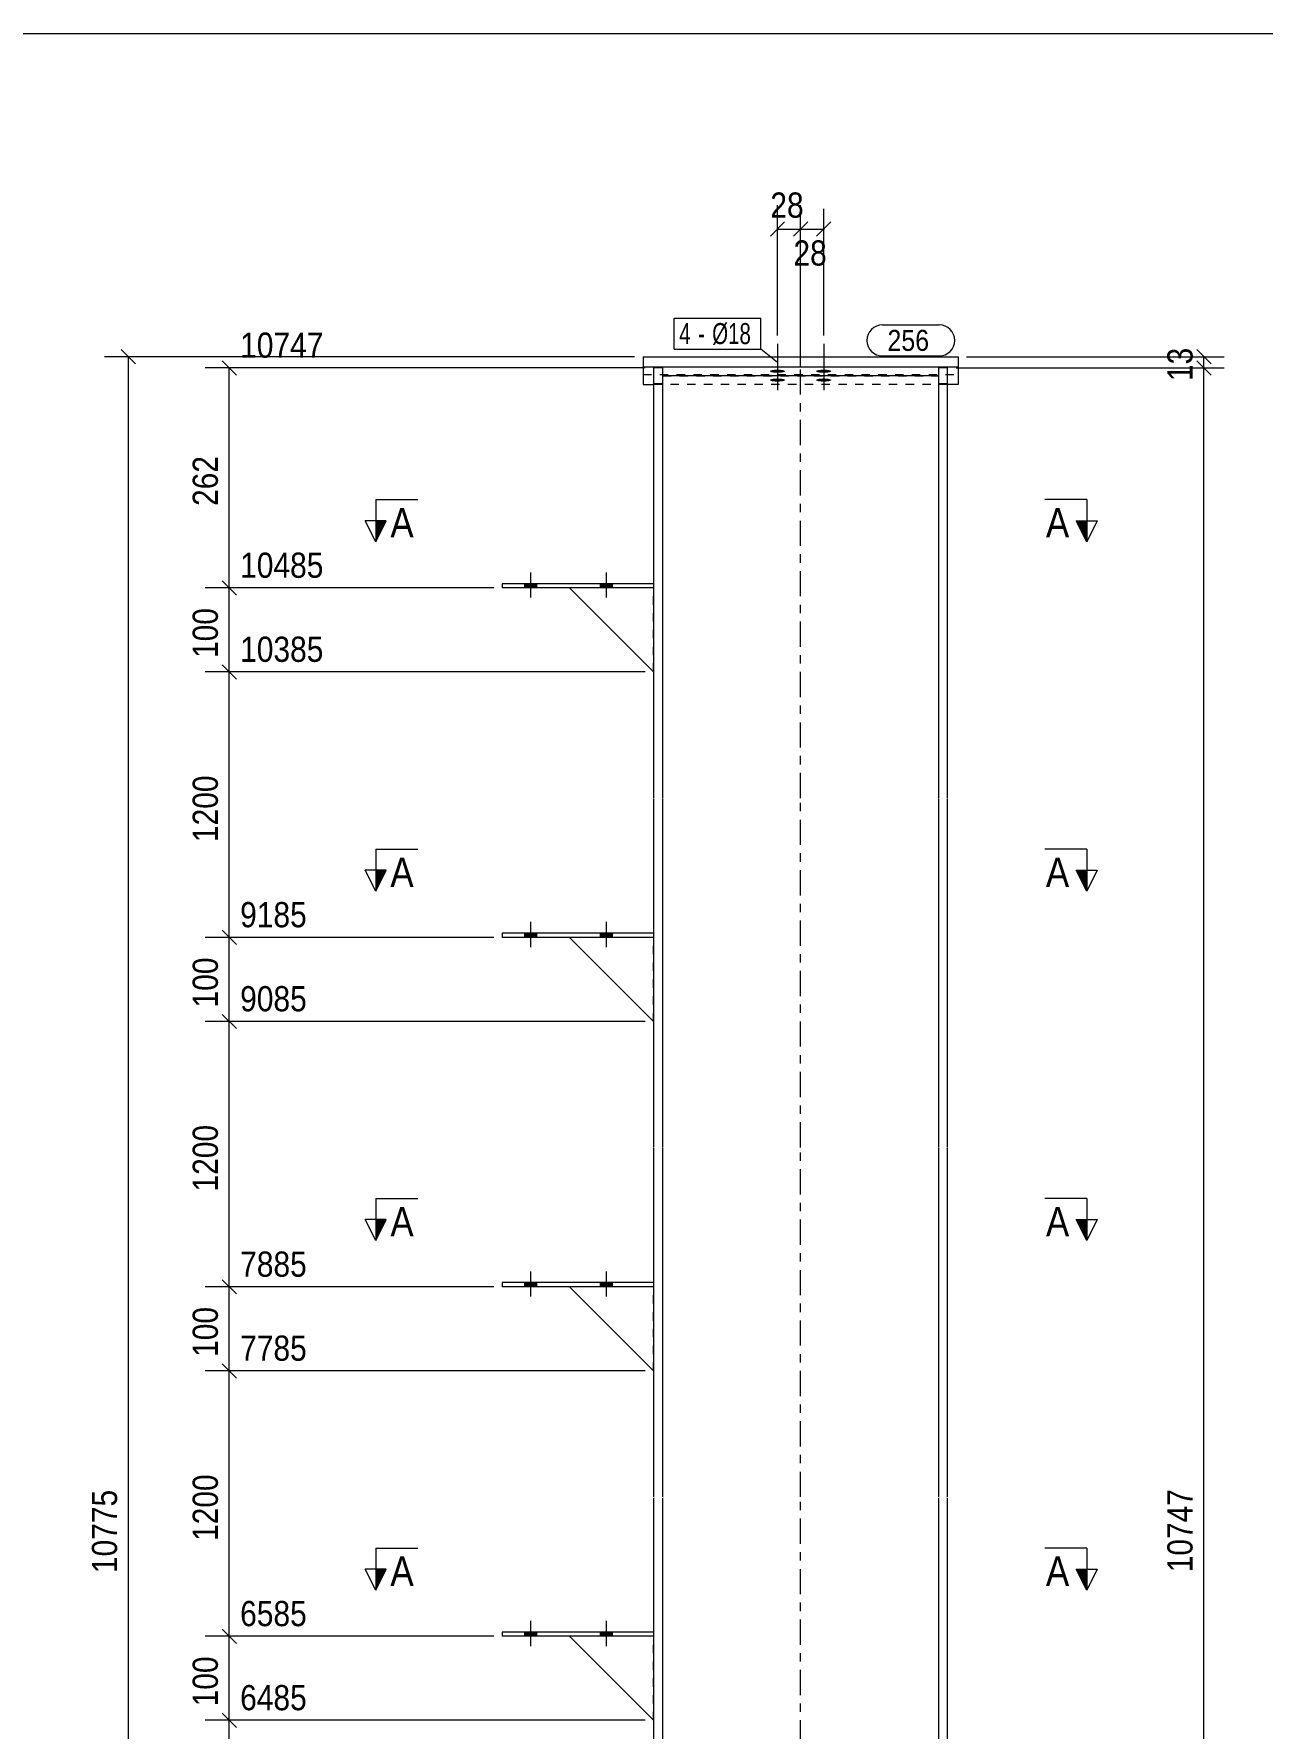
# Model space of a CAD drawing. Header units: millimetres. Extents: x 2 to 579, y 1 to 405.
# Drawn here: x 151.2 to 297.4, y 203.4 to 405 of the extents above; entities that cross this region are included whole.
import ezdxf

# ---------------------------------------------------------------- set-up
doc = ezdxf.new("R2010")
doc.units = ezdxf.units.MM
for name, pattern in [('XKITLINE00', [0]), ('XKITLINE01', [4, 1, -1, 1, -1]), ('XKITLINE03', [6, 3, -1, 1, -1])]:
    doc.linetypes.add(name, pattern=pattern)
for name, color, linetype, lineweight in [('Bolt', 3, 'Continuous', 0), ('BoltMark', 7, 'Continuous', 0), ('Dimensions', 7, 'Continuous', 0), ('DrawingSheet', 5, 'Continuous', 0), ('Part', 2, 'Continuous', 0), ('PartMark', 7, 'Continuous', 0), ('Section', 6, 'Continuous', 0)]:
    doc.layers.add(name, color=color, linetype=linetype, lineweight=lineweight)
doc.styles.add('ARIAL', font='ARIAL.TTF')
doc.styles.add('ARIAL_NARROW', font='ARIALN.TTF')

# ---------------------------------------------------------------- blocks, each defined once
blk = doc.blocks.new('*A2')
at = {"layer": 'Bolt'}
for points in [[(209.63, 339.08), (209.63, 339.58), (211.03, 339.58), (211.03, 339.08)], [(209.63, 339.08), (209.63, 339.58), (211.03, 339.58), (211.03, 339.08)], [(218.63, 339.08), (218.63, 339.58), (220.03, 339.58), (220.03, 339.08)], [(218.63, 339.08), (218.63, 339.58), (220.03, 339.58), (220.03, 339.08)]]:
    blk.add_hatch(color=3, dxfattribs=at).paths.add_polyline_path(points, flags=17)
at = {"layer": 'Bolt', "color": 3, "linetype": 'XKITLINE00', "lineweight": 0}
for p, q in [((210.33, 337.92), (210.33, 340.92)), ((210.33, 337.92), (210.33, 340.92)), ((219.33, 337.92), (219.33, 340.92)), ((219.33, 337.92), (219.33, 340.92)), ((209.63, 339.08), (209.63, 339.58)), ((209.63, 339.08), (209.63, 339.58)), ((211.03, 339.08), (211.03, 339.58)), ((211.03, 339.08), (211.03, 339.58)), ((218.63, 339.08), (218.63, 339.58)), ((218.63, 339.08), (218.63, 339.58)), ((220.03, 339.08), (220.03, 339.58)), ((220.03, 339.08), (220.03, 339.58))]:
    blk.add_line(p, q, dxfattribs=at)
blk = doc.blocks.new('*A3')
at = {"layer": 'Bolt'}
for points in [[(209.63, 297.5), (209.63, 298), (211.03, 298), (211.03, 297.5)], [(209.63, 297.5), (209.63, 298), (211.03, 298), (211.03, 297.5)], [(218.63, 297.5), (218.63, 298), (220.03, 298), (220.03, 297.5)], [(218.63, 297.5), (218.63, 298), (220.03, 298), (220.03, 297.5)]]:
    blk.add_hatch(color=3, dxfattribs=at).paths.add_polyline_path(points, flags=17)
at = {"layer": 'Bolt', "color": 3, "linetype": 'XKITLINE00', "lineweight": 0}
for p, q in [((210.33, 296.34), (210.33, 299.34)), ((210.33, 296.34), (210.33, 299.34)), ((219.33, 296.34), (219.33, 299.34)), ((219.33, 296.34), (219.33, 299.34)), ((209.63, 297.5), (209.63, 298)), ((209.63, 297.5), (209.63, 298)), ((211.03, 297.5), (211.03, 298)), ((211.03, 297.5), (211.03, 298)), ((218.63, 297.5), (218.63, 298)), ((218.63, 297.5), (218.63, 298)), ((220.03, 297.5), (220.03, 298)), ((220.03, 297.5), (220.03, 298))]:
    blk.add_line(p, q, dxfattribs=at)
blk = doc.blocks.new('*A4')
at = {"layer": 'Bolt'}
for points in [[(209.63, 255.92), (209.63, 256.42), (211.03, 256.42), (211.03, 255.92)], [(209.63, 255.92), (209.63, 256.42), (211.03, 256.42), (211.03, 255.92)], [(218.63, 255.92), (218.63, 256.42), (220.03, 256.42), (220.03, 255.92)], [(218.63, 255.92), (218.63, 256.42), (220.03, 256.42), (220.03, 255.92)]]:
    blk.add_hatch(color=3, dxfattribs=at).paths.add_polyline_path(points, flags=17)
at = {"layer": 'Bolt', "color": 3, "linetype": 'XKITLINE00', "lineweight": 0}
for p, q in [((209.63, 255.92), (209.63, 256.42)), ((209.63, 255.92), (209.63, 256.42)), ((210.33, 254.76), (210.33, 257.76)), ((210.33, 254.76), (210.33, 257.76)), ((211.03, 255.92), (211.03, 256.42)), ((211.03, 255.92), (211.03, 256.42)), ((218.63, 255.92), (218.63, 256.42)), ((218.63, 255.92), (218.63, 256.42)), ((219.33, 254.76), (219.33, 257.76)), ((219.33, 254.76), (219.33, 257.76)), ((220.03, 255.92), (220.03, 256.42)), ((220.03, 255.92), (220.03, 256.42))]:
    blk.add_line(p, q, dxfattribs=at)
blk = doc.blocks.new('*A5')
at = {"layer": 'Bolt'}
for points in [[(209.63, 214.34), (209.63, 214.84), (211.03, 214.84), (211.03, 214.34)], [(209.63, 214.34), (209.63, 214.84), (211.03, 214.84), (211.03, 214.34)], [(218.63, 214.34), (218.63, 214.84), (220.03, 214.84), (220.03, 214.34)], [(218.63, 214.34), (218.63, 214.84), (220.03, 214.84), (220.03, 214.34)]]:
    blk.add_hatch(color=3, dxfattribs=at).paths.add_polyline_path(points, flags=17)
at = {"layer": 'Bolt', "color": 3, "linetype": 'XKITLINE00', "lineweight": 0}
for p, q in [((210.33, 213.18), (210.33, 216.18)), ((210.33, 213.18), (210.33, 216.18)), ((219.33, 213.18), (219.33, 216.18)), ((219.33, 213.18), (219.33, 216.18)), ((209.63, 214.34), (209.63, 214.84)), ((209.63, 214.34), (209.63, 214.84)), ((211.03, 214.34), (211.03, 214.84)), ((211.03, 214.34), (211.03, 214.84)), ((218.63, 214.34), (218.63, 214.84)), ((218.63, 214.34), (218.63, 214.84)), ((220.03, 214.34), (220.03, 214.84)), ((220.03, 214.34), (220.03, 214.84))]:
    blk.add_line(p, q, dxfattribs=at)
blk = doc.blocks.new('*A8')
at = {"layer": 'Bolt'}
for points in [[(239.72, 365.04), (239.77, 365.04), (239.81, 365.04), (239.85, 365.04), (239.9, 365.04), (239.94, 365.03), (239.98, 365.03), (240.02, 365.03), (240.06, 365.02), (240.1, 365.02), (240.14, 365.02), (240.18, 365.01), (240.21, 365.01), (240.25, 365), (240.28, 364.99), (240.31, 364.99), (240.34, 364.98), (240.37, 364.98), (240.4, 364.97), (240.43, 364.96), (240.45, 364.95), (240.47, 364.95), (240.49, 364.94), (240.51, 364.93), (240.53, 364.92), (240.54, 364.91), (240.55, 364.9), (240.56, 364.9), (240.57, 364.89), (240.57, 364.88), (240.58, 364.87), (240.58, 364.86), (240.58, 364.85), (240.57, 364.84), (240.57, 364.83), (240.56, 364.82), (240.55, 364.82), (240.54, 364.81), (240.53, 364.8), (240.51, 364.79), (240.49, 364.78), (240.47, 364.77), (240.45, 364.77), (240.43, 364.76), (240.4, 364.75), (240.37, 364.74), (240.34, 364.74), (240.31, 364.73), (240.28, 364.73), (240.25, 364.72), (240.21, 364.71), (240.18, 364.71), (240.14, 364.7), (240.1, 364.7), (240.06, 364.7), (240.02, 364.69), (239.98, 364.69), (239.94, 364.69), (239.9, 364.68), (239.85, 364.68), (239.81, 364.68), (239.77, 364.68), (239.72, 364.68), (239.68, 364.68), (239.63, 364.68), (239.59, 364.68), (239.55, 364.68), (239.5, 364.68), (239.46, 364.68), (239.42, 364.69), (239.37, 364.69), (239.33, 364.69), (239.29, 364.7), (239.25, 364.7), (239.22, 364.7), (239.18, 364.71), (239.14, 364.71), (239.11, 364.72), (239.07, 364.73), (239.04, 364.73), (239.01, 364.74), (238.98, 364.74), (238.96, 364.75), (238.93, 364.76), (238.91, 364.77), (238.88, 364.77), (238.86, 364.78), (238.85, 364.79), (238.83, 364.8), (238.82, 364.81), (238.8, 364.82), (238.8, 364.82), (238.79, 364.83), (238.78, 364.84), (238.78, 364.85), (238.78, 364.86), (238.78, 364.87), (238.78, 364.88), (238.79, 364.89), (238.8, 364.9), (238.8, 364.9), (238.82, 364.91), (238.83, 364.92), (238.85, 364.93), (238.86, 364.94), (238.88, 364.95), (238.91, 364.95), (238.93, 364.96), (238.96, 364.97), (238.98, 364.98), (239.01, 364.98), (239.04, 364.99), (239.07, 364.99), (239.11, 365), (239.14, 365.01), (239.18, 365.01), (239.22, 365.02), (239.25, 365.02), (239.29, 365.02), (239.33, 365.03), (239.37, 365.03), (239.42, 365.03), (239.46, 365.04), (239.5, 365.04), (239.55, 365.04), (239.59, 365.04), (239.63, 365.04), (239.68, 365.04)], [(245.22, 365.04), (245.27, 365.04), (245.31, 365.04), (245.35, 365.04), (245.4, 365.04), (245.44, 365.03), (245.48, 365.03), (245.52, 365.03), (245.56, 365.02), (245.6, 365.02), (245.64, 365.02), (245.68, 365.01), (245.71, 365.01), (245.75, 365), (245.78, 364.99), (245.81, 364.99), (245.84, 364.98), (245.87, 364.98), (245.9, 364.97), (245.93, 364.96), (245.95, 364.95), (245.97, 364.95), (245.99, 364.94), (246.01, 364.93), (246.03, 364.92), (246.04, 364.91), (246.05, 364.9), (246.06, 364.9), (246.07, 364.89), (246.07, 364.88), (246.08, 364.87), (246.08, 364.86), (246.08, 364.85), (246.07, 364.84), (246.07, 364.83), (246.06, 364.82), (246.05, 364.82), (246.04, 364.81), (246.03, 364.8), (246.01, 364.79), (245.99, 364.78), (245.97, 364.77), (245.95, 364.77), (245.93, 364.76), (245.9, 364.75), (245.87, 364.74), (245.84, 364.74), (245.81, 364.73), (245.78, 364.73), (245.75, 364.72), (245.71, 364.71), (245.68, 364.71), (245.64, 364.7), (245.6, 364.7), (245.56, 364.7), (245.52, 364.69), (245.48, 364.69), (245.44, 364.69), (245.4, 364.68), (245.35, 364.68), (245.31, 364.68), (245.27, 364.68), (245.22, 364.68), (245.18, 364.68), (245.13, 364.68), (245.09, 364.68), (245.05, 364.68), (245, 364.68), (244.96, 364.68), (244.92, 364.69), (244.87, 364.69), (244.83, 364.69), (244.79, 364.7), (244.75, 364.7), (244.72, 364.7), (244.68, 364.71), (244.64, 364.71), (244.61, 364.72), (244.57, 364.73), (244.54, 364.73), (244.51, 364.74), (244.48, 364.74), (244.46, 364.75), (244.43, 364.76), (244.41, 364.77), (244.38, 364.77), (244.36, 364.78), (244.35, 364.79), (244.33, 364.8), (244.32, 364.81), (244.3, 364.82), (244.3, 364.82), (244.29, 364.83), (244.28, 364.84), (244.28, 364.85), (244.28, 364.86), (244.28, 364.87), (244.28, 364.88), (244.29, 364.89), (244.3, 364.9), (244.3, 364.9), (244.32, 364.91), (244.33, 364.92), (244.35, 364.93), (244.36, 364.94), (244.38, 364.95), (244.41, 364.95), (244.43, 364.96), (244.46, 364.97), (244.48, 364.98), (244.51, 364.98), (244.54, 364.99), (244.57, 364.99), (244.61, 365), (244.64, 365.01), (244.68, 365.01), (244.72, 365.02), (244.75, 365.02), (244.79, 365.02), (244.83, 365.03), (244.87, 365.03), (244.92, 365.03), (244.96, 365.04), (245, 365.04), (245.05, 365.04), (245.09, 365.04), (245.13, 365.04), (245.18, 365.04)], [(239.72, 364), (239.77, 364), (239.81, 363.99), (239.85, 363.99), (239.9, 363.99), (239.94, 363.99), (239.98, 363.99), (240.02, 363.98), (240.06, 363.98), (240.1, 363.97), (240.14, 363.97), (240.18, 363.97), (240.21, 363.96), (240.25, 363.95), (240.28, 363.95), (240.31, 363.94), (240.34, 363.94), (240.37, 363.93), (240.4, 363.92), (240.43, 363.91), (240.45, 363.91), (240.47, 363.9), (240.49, 363.89), (240.51, 363.88), (240.53, 363.87), (240.54, 363.87), (240.55, 363.86), (240.56, 363.85), (240.57, 363.84), (240.57, 363.83), (240.58, 363.82), (240.58, 363.81), (240.58, 363.8), (240.57, 363.79), (240.57, 363.78), (240.56, 363.78), (240.55, 363.77), (240.54, 363.76), (240.53, 363.75), (240.51, 363.74), (240.49, 363.73), (240.47, 363.72), (240.45, 363.72), (240.43, 363.71), (240.4, 363.7), (240.37, 363.69), (240.34, 363.69), (240.31, 363.68), (240.28, 363.67), (240.25, 363.67), (240.21, 363.66), (240.18, 363.66), (240.14, 363.65), (240.1, 363.65), (240.06, 363.64), (240.02, 363.64), (239.98, 363.64), (239.94, 363.63), (239.9, 363.63), (239.85, 363.63), (239.81, 363.63), (239.77, 363.63), (239.72, 363.63), (239.68, 363.63), (239.63, 363.63), (239.59, 363.63), (239.55, 363.63), (239.5, 363.63), (239.46, 363.63), (239.42, 363.63), (239.37, 363.64), (239.33, 363.64), (239.29, 363.64), (239.25, 363.65), (239.22, 363.65), (239.18, 363.66), (239.14, 363.66), (239.11, 363.67), (239.07, 363.67), (239.04, 363.68), (239.01, 363.69), (238.98, 363.69), (238.96, 363.7), (238.93, 363.71), (238.91, 363.72), (238.88, 363.72), (238.86, 363.73), (238.85, 363.74), (238.83, 363.75), (238.82, 363.76), (238.8, 363.77), (238.8, 363.78), (238.79, 363.78), (238.78, 363.79), (238.78, 363.8), (238.78, 363.81), (238.78, 363.82), (238.78, 363.83), (238.79, 363.84), (238.8, 363.85), (238.8, 363.86), (238.82, 363.87), (238.83, 363.87), (238.85, 363.88), (238.86, 363.89), (238.88, 363.9), (238.91, 363.91), (238.93, 363.91), (238.96, 363.92), (238.98, 363.93), (239.01, 363.94), (239.04, 363.94), (239.07, 363.95), (239.11, 363.95), (239.14, 363.96), (239.18, 363.97), (239.22, 363.97), (239.25, 363.97), (239.29, 363.98), (239.33, 363.98), (239.37, 363.99), (239.42, 363.99), (239.46, 363.99), (239.5, 363.99), (239.55, 363.99), (239.59, 364), (239.63, 364), (239.68, 364)], [(245.22, 364), (245.27, 364), (245.31, 363.99), (245.35, 363.99), (245.4, 363.99), (245.44, 363.99), (245.48, 363.99), (245.52, 363.98), (245.56, 363.98), (245.6, 363.97), (245.64, 363.97), (245.68, 363.97), (245.71, 363.96), (245.75, 363.95), (245.78, 363.95), (245.81, 363.94), (245.84, 363.94), (245.87, 363.93), (245.9, 363.92), (245.93, 363.91), (245.95, 363.91), (245.97, 363.9), (245.99, 363.89), (246.01, 363.88), (246.03, 363.87), (246.04, 363.87), (246.05, 363.86), (246.06, 363.85), (246.07, 363.84), (246.07, 363.83), (246.08, 363.82), (246.08, 363.81), (246.08, 363.8), (246.07, 363.79), (246.07, 363.78), (246.06, 363.78), (246.05, 363.77), (246.04, 363.76), (246.03, 363.75), (246.01, 363.74), (245.99, 363.73), (245.97, 363.72), (245.95, 363.72), (245.93, 363.71), (245.9, 363.7), (245.87, 363.69), (245.84, 363.69), (245.81, 363.68), (245.78, 363.67), (245.75, 363.67), (245.71, 363.66), (245.68, 363.66), (245.64, 363.65), (245.6, 363.65), (245.56, 363.64), (245.52, 363.64), (245.48, 363.64), (245.44, 363.63), (245.4, 363.63), (245.35, 363.63), (245.31, 363.63), (245.27, 363.63), (245.22, 363.63), (245.18, 363.63), (245.13, 363.63), (245.09, 363.63), (245.05, 363.63), (245, 363.63), (244.96, 363.63), (244.92, 363.63), (244.87, 363.64), (244.83, 363.64), (244.79, 363.64), (244.75, 363.65), (244.72, 363.65), (244.68, 363.66), (244.64, 363.66), (244.61, 363.67), (244.57, 363.67), (244.54, 363.68), (244.51, 363.69), (244.48, 363.69), (244.46, 363.7), (244.43, 363.71), (244.41, 363.72), (244.38, 363.72), (244.36, 363.73), (244.35, 363.74), (244.33, 363.75), (244.32, 363.76), (244.3, 363.77), (244.3, 363.78), (244.29, 363.78), (244.28, 363.79), (244.28, 363.8), (244.28, 363.81), (244.28, 363.82), (244.28, 363.83), (244.29, 363.84), (244.3, 363.85), (244.3, 363.86), (244.32, 363.87), (244.33, 363.87), (244.35, 363.88), (244.36, 363.89), (244.38, 363.9), (244.41, 363.91), (244.43, 363.91), (244.46, 363.92), (244.48, 363.93), (244.51, 363.94), (244.54, 363.94), (244.57, 363.95), (244.61, 363.95), (244.64, 363.96), (244.68, 363.97), (244.72, 363.97), (244.75, 363.97), (244.79, 363.98), (244.83, 363.98), (244.87, 363.99), (244.92, 363.99), (244.96, 363.99), (245, 363.99), (245.05, 363.99), (245.09, 364), (245.13, 364), (245.18, 364)]]:
    blk.add_hatch(color=3, dxfattribs=at).paths.add_polyline_path(points, flags=17)
at = {"layer": 'Bolt', "color": 3, "linetype": 'XKITLINE00', "lineweight": 0}
for p, q in [((239.68, 368.12), (239.68, 363.64)), ((239.68, 367.07), (239.68, 362.59)), ((245.18, 368.12), (245.18, 363.64)), ((245.18, 367.07), (245.18, 362.59))]:
    blk.add_line(p, q, dxfattribs=at)
blk = doc.blocks.new('*A10')
at = {"layer": 'Part', "color": 7, "linetype": 'XKITLINE03', "lineweight": 0}
for p, q in [((242.43, 314.08), (242.43, 374.34)), ((242.43, 272.5), (242.43, 313.98)), ((242.43, 230.92), (242.43, 272.4)), ((242.43, 189.34), (242.43, 230.82))]:
    blk.add_line(p, q, dxfattribs=at)
at = {"layer": 'Part', "color": 2, "linetype": 'XKITLINE00', "lineweight": 0}
for p, q in [((226.03, 365.26), (224.93, 365.26)), ((224.93, 365.26), (224.93, 314.08)), ((226.03, 314.08), (226.03, 365.26)), ((259.93, 365.26), (258.83, 365.26)), ((258.83, 365.26), (258.83, 314.08)), ((259.93, 314.08), (259.93, 365.26)), ((226.03, 364.37), (258.83, 364.37)), ((224.93, 313.98), (224.93, 272.5)), ((226.03, 272.5), (226.03, 313.98)), ((258.83, 313.98), (258.83, 272.5)), ((259.93, 272.5), (259.93, 313.98)), ((224.93, 272.4), (224.93, 230.92)), ((226.03, 230.92), (226.03, 272.4)), ((258.83, 272.4), (258.83, 230.92)), ((259.93, 230.92), (259.93, 272.4)), ((224.93, 230.82), (224.93, 189.34)), ((226.03, 189.34), (226.03, 230.82)), ((258.83, 230.82), (258.83, 189.34)), ((259.93, 189.34), (259.93, 230.82))]:
    blk.add_line(p, q, dxfattribs=at)
at = {"layer": 'Part', "color": 7, "linetype": 'XKITLINE01', "lineweight": 0}
for p, q in [((224.93, 363.41), (226.03, 363.41)), ((226.03, 364.3), (258.83, 364.3)), ((258.83, 363.41), (259.93, 363.41))]:
    blk.add_line(p, q, dxfattribs=at)
blk = doc.blocks.new('*A11')
at = {"layer": 'Part', "color": 2, "linetype": 'XKITLINE00', "lineweight": 0}
blk.add_line((214.93, 339.08), (224.93, 329.08), dxfattribs=at)
at = {"layer": 'Part', "color": 7, "linetype": 'XKITLINE01', "lineweight": 0}
for p, q in [((224.93, 339.08), (214.93, 339.08)), ((224.93, 329.08), (224.93, 339.08))]:
    blk.add_line(p, q, dxfattribs=at)
blk = doc.blocks.new('*A12')
at = {"layer": 'Part', "color": 2, "linetype": 'XKITLINE00', "lineweight": 0}
for p, q in [((224.93, 339.58), (206.93, 339.58)), ((206.93, 339.58), (206.93, 339.08)), ((224.93, 339.08), (206.93, 339.08))]:
    blk.add_line(p, q, dxfattribs=at)
at = {"layer": 'Part', "color": 7, "linetype": 'XKITLINE01', "lineweight": 0}
blk.add_line((224.93, 339.58), (224.93, 339.08), dxfattribs=at)
blk = doc.blocks.new('*A13')
at = {"layer": 'Part', "color": 2, "linetype": 'XKITLINE00', "lineweight": 0}
blk.add_line((214.93, 297.5), (224.93, 287.5), dxfattribs=at)
at = {"layer": 'Part', "color": 7, "linetype": 'XKITLINE01', "lineweight": 0}
for p, q in [((224.93, 297.5), (214.93, 297.5)), ((224.93, 287.5), (224.93, 297.5))]:
    blk.add_line(p, q, dxfattribs=at)
blk = doc.blocks.new('*A14')
at = {"layer": 'Part', "color": 2, "linetype": 'XKITLINE00', "lineweight": 0}
for p, q in [((224.93, 298), (206.93, 298)), ((206.93, 298), (206.93, 297.5)), ((224.93, 297.5), (206.93, 297.5))]:
    blk.add_line(p, q, dxfattribs=at)
at = {"layer": 'Part', "color": 7, "linetype": 'XKITLINE01', "lineweight": 0}
blk.add_line((224.93, 298), (224.93, 297.5), dxfattribs=at)
blk = doc.blocks.new('*A15')
at = {"layer": 'Part', "color": 2, "linetype": 'XKITLINE00', "lineweight": 0}
blk.add_line((214.93, 255.92), (224.93, 245.92), dxfattribs=at)
at = {"layer": 'Part', "color": 7, "linetype": 'XKITLINE01', "lineweight": 0}
for p, q in [((224.93, 255.92), (214.93, 255.92)), ((224.93, 245.92), (224.93, 255.92))]:
    blk.add_line(p, q, dxfattribs=at)
blk = doc.blocks.new('*A16')
at = {"layer": 'Part', "color": 2, "linetype": 'XKITLINE00', "lineweight": 0}
for p, q in [((224.93, 256.42), (206.93, 256.42)), ((206.93, 256.42), (206.93, 255.92)), ((224.93, 255.92), (206.93, 255.92))]:
    blk.add_line(p, q, dxfattribs=at)
at = {"layer": 'Part', "color": 7, "linetype": 'XKITLINE01', "lineweight": 0}
blk.add_line((224.93, 256.42), (224.93, 255.92), dxfattribs=at)
blk = doc.blocks.new('*A17')
at = {"layer": 'Part', "color": 2, "linetype": 'XKITLINE00', "lineweight": 0}
blk.add_line((214.93, 214.34), (224.93, 204.34), dxfattribs=at)
at = {"layer": 'Part', "color": 7, "linetype": 'XKITLINE01', "lineweight": 0}
for p, q in [((224.93, 214.34), (214.93, 214.34)), ((224.93, 204.34), (224.93, 214.34))]:
    blk.add_line(p, q, dxfattribs=at)
blk = doc.blocks.new('*A18')
at = {"layer": 'Part', "color": 2, "linetype": 'XKITLINE00', "lineweight": 0}
for p, q in [((224.93, 214.84), (206.93, 214.84)), ((206.93, 214.84), (206.93, 214.34)), ((224.93, 214.34), (206.93, 214.34))]:
    blk.add_line(p, q, dxfattribs=at)
at = {"layer": 'Part', "color": 7, "linetype": 'XKITLINE01', "lineweight": 0}
blk.add_line((224.93, 214.84), (224.93, 214.34), dxfattribs=at)
blk = doc.blocks.new('*A23')
at = {"layer": 'Part', "color": 2, "linetype": 'XKITLINE00', "lineweight": 0}
for p, q in [((223.68, 366.58), (261.18, 366.58)), ((223.68, 366.58), (223.68, 363.29)), ((223.68, 365.38), (261.18, 365.38)), ((261.18, 366.58), (261.18, 363.29)), ((223.68, 363.29), (224.93, 363.29)), ((261.18, 363.29), (259.93, 363.29))]:
    blk.add_line(p, q, dxfattribs=at)
at = {"layer": 'Part', "color": 7, "linetype": 'XKITLINE01', "lineweight": 0}
for p, q in [((223.68, 364.48), (261.18, 364.48)), ((259.93, 363.29), (224.93, 363.29))]:
    blk.add_line(p, q, dxfattribs=at)
blk = doc.blocks.new('*A52')
at = {"layer": 'DrawingSheet', "color": 5, "linetype": 'XKITLINE00', "lineweight": 0}
blk.add_line((579, 405), (5, 405), dxfattribs=at)
blk = doc.blocks.new('*A60')
at = {"layer": 'Dimensions', "color": 7, "linetype": 'XKITLINE00', "lineweight": 0}
for p, q in [((161.58, 367.43), (163.28, 365.73)), ((222.68, 366.58), (159.58, 366.58)), ((162.43, 88.28), (162.43, 366.58))]:
    blk.add_line(p, q, dxfattribs=at)
at = {"layer": 'Dimensions', "color": 3}
blk.add_point((162.43, 366.58), dxfattribs=at)
at = {"layer": 'Dimensions', "color": 3, "style": 'ARIAL', "width": 0.85}
blk.add_text('10775', height=3, rotation=90.0002, dxfattribs=at).set_placement((161.08, 221.86))
blk = doc.blocks.new('*A62')
at = {"layer": 'Dimensions', "color": 7, "linetype": 'XKITLINE00', "lineweight": 0}
for p, q in [((223.93, 204.34), (171.58, 204.34)), ((173.58, 205.18), (175.28, 203.49)), ((174.43, 172.76), (174.43, 204.34)), ((173.58, 173.6), (175.28, 171.91)), ((205.93, 172.76), (171.58, 172.76))]:
    blk.add_line(p, q, dxfattribs=at)
at = {"layer": 'Dimensions', "color": 3}
for p in [(174.43, 204.34), (174.43, 172.76)]:
    blk.add_point(p, dxfattribs=at)
at = {"layer": 'Dimensions', "color": 3, "style": 'ARIAL', "width": 0.85}
blk.add_text('6485', height=3, dxfattribs=at).set_placement((175.73, 205.54))
blk.add_text('1200', height=3, rotation=90.0002, dxfattribs=at).set_placement((173.08, 184.1))
blk = doc.blocks.new('*A63')
at = {"layer": 'Dimensions', "color": 7, "linetype": 'XKITLINE00', "lineweight": 0}
for p, q in [((205.93, 214.34), (171.58, 214.34)), ((173.58, 215.18), (175.28, 213.49)), ((174.43, 204.34), (174.43, 214.34)), ((223.93, 204.34), (171.58, 204.34)), ((173.58, 205.18), (175.28, 203.49))]:
    blk.add_line(p, q, dxfattribs=at)
at = {"layer": 'Dimensions', "color": 3}
for p in [(174.43, 214.34), (174.43, 204.34)]:
    blk.add_point(p, dxfattribs=at)
at = {"layer": 'Dimensions', "color": 3, "style": 'ARIAL', "width": 0.85}
blk.add_text('6585', height=3, dxfattribs=at).set_placement((175.73, 215.54))
blk.add_text('100', height=3, rotation=90.0002, dxfattribs=at).set_placement((173.08, 206))
blk = doc.blocks.new('*A64')
at = {"layer": 'Dimensions', "color": 7, "linetype": 'XKITLINE00', "lineweight": 0}
for p, q in [((173.58, 246.76), (175.28, 245.07)), ((223.93, 245.92), (171.58, 245.92)), ((174.43, 214.34), (174.43, 245.92)), ((205.93, 214.34), (171.58, 214.34)), ((173.58, 215.18), (175.28, 213.49))]:
    blk.add_line(p, q, dxfattribs=at)
at = {"layer": 'Dimensions', "color": 3}
for p in [(174.43, 245.92), (174.43, 214.34)]:
    blk.add_point(p, dxfattribs=at)
at = {"layer": 'Dimensions', "color": 3, "style": 'ARIAL', "width": 0.85}
blk.add_text('7785', height=3, dxfattribs=at).set_placement((175.73, 247.12))
blk.add_text('1200', height=3, rotation=90.0002, dxfattribs=at).set_placement((173.08, 225.68))
blk = doc.blocks.new('*A65')
at = {"layer": 'Dimensions', "color": 7, "linetype": 'XKITLINE00', "lineweight": 0}
for p, q in [((173.58, 256.76), (175.28, 255.07)), ((205.93, 255.92), (171.58, 255.92)), ((174.43, 245.92), (174.43, 255.92)), ((173.58, 246.76), (175.28, 245.07)), ((223.93, 245.92), (171.58, 245.92))]:
    blk.add_line(p, q, dxfattribs=at)
at = {"layer": 'Dimensions', "color": 3}
for p in [(174.43, 255.92), (174.43, 245.92)]:
    blk.add_point(p, dxfattribs=at)
at = {"layer": 'Dimensions', "color": 3, "style": 'ARIAL', "width": 0.85}
blk.add_text('7885', height=3, dxfattribs=at).set_placement((175.73, 257.12))
blk.add_text('100', height=3, rotation=90.0002, dxfattribs=at).set_placement((173.08, 247.58))
blk = doc.blocks.new('*A66')
at = {"layer": 'Dimensions', "color": 7, "linetype": 'XKITLINE00', "lineweight": 0}
for p, q in [((173.58, 288.34), (175.28, 286.65)), ((223.93, 287.5), (171.58, 287.5)), ((174.43, 255.92), (174.43, 287.5)), ((173.58, 256.76), (175.28, 255.07)), ((205.93, 255.92), (171.58, 255.92))]:
    blk.add_line(p, q, dxfattribs=at)
at = {"layer": 'Dimensions', "color": 3}
for p in [(174.43, 287.5), (174.43, 255.92)]:
    blk.add_point(p, dxfattribs=at)
at = {"layer": 'Dimensions', "color": 3, "style": 'ARIAL', "width": 0.85}
blk.add_text('9085', height=3, dxfattribs=at).set_placement((175.73, 288.7))
blk.add_text('1200', height=3, rotation=90.0002, dxfattribs=at).set_placement((173.08, 267.26))
blk = doc.blocks.new('*A67')
at = {"layer": 'Dimensions', "color": 7, "linetype": 'XKITLINE00', "lineweight": 0}
for p, q in [((205.93, 297.5), (171.58, 297.5)), ((173.58, 298.34), (175.28, 296.65)), ((174.43, 287.5), (174.43, 297.5)), ((173.58, 288.34), (175.28, 286.65)), ((223.93, 287.5), (171.58, 287.5))]:
    blk.add_line(p, q, dxfattribs=at)
at = {"layer": 'Dimensions', "color": 3}
for p in [(174.43, 297.5), (174.43, 287.5)]:
    blk.add_point(p, dxfattribs=at)
at = {"layer": 'Dimensions', "color": 3, "style": 'ARIAL', "width": 0.85}
blk.add_text('9185', height=3, dxfattribs=at).set_placement((175.73, 298.7))
blk.add_text('100', height=3, rotation=90.0002, dxfattribs=at).set_placement((173.08, 289.16))
blk = doc.blocks.new('*A68')
at = {"layer": 'Dimensions', "color": 7, "linetype": 'XKITLINE00', "lineweight": 0}
for p, q in [((223.93, 329.08), (171.58, 329.08)), ((173.58, 329.92), (175.28, 328.23)), ((174.43, 297.5), (174.43, 329.08)), ((205.93, 297.5), (171.58, 297.5)), ((173.58, 298.34), (175.28, 296.65))]:
    blk.add_line(p, q, dxfattribs=at)
at = {"layer": 'Dimensions', "color": 3}
for p in [(174.43, 329.08), (174.43, 297.5)]:
    blk.add_point(p, dxfattribs=at)
at = {"layer": 'Dimensions', "color": 3, "style": 'ARIAL', "width": 0.85}
blk.add_text('10385', height=3, dxfattribs=at).set_placement((175.73, 330.28))
blk.add_text('1200', height=3, rotation=90.0002, dxfattribs=at).set_placement((173.08, 308.84))
blk = doc.blocks.new('*A69')
at = {"layer": 'Dimensions', "color": 7, "linetype": 'XKITLINE00', "lineweight": 0}
for p, q in [((205.93, 339.08), (171.58, 339.08)), ((173.58, 339.92), (175.28, 338.23)), ((174.43, 329.08), (174.43, 339.08)), ((223.93, 329.08), (171.58, 329.08)), ((173.58, 329.92), (175.28, 328.23))]:
    blk.add_line(p, q, dxfattribs=at)
at = {"layer": 'Dimensions', "color": 3}
for p in [(174.43, 339.08), (174.43, 329.08)]:
    blk.add_point(p, dxfattribs=at)
at = {"layer": 'Dimensions', "color": 3, "style": 'ARIAL', "width": 0.85}
blk.add_text('10485', height=3, dxfattribs=at).set_placement((175.73, 340.28))
blk.add_text('100', height=3, rotation=90.0002, dxfattribs=at).set_placement((173.08, 330.74))
blk = doc.blocks.new('*A70')
at = {"layer": 'Dimensions', "color": 7, "linetype": 'XKITLINE00', "lineweight": 0}
for p, q in [((223.93, 365.26), (171.58, 365.26)), ((173.58, 366.11), (175.28, 364.41)), ((174.43, 339.08), (174.43, 365.26)), ((205.93, 339.08), (171.58, 339.08)), ((173.58, 339.92), (175.28, 338.23))]:
    blk.add_line(p, q, dxfattribs=at)
at = {"layer": 'Dimensions', "color": 3}
for p in [(174.43, 365.26), (174.43, 339.08)]:
    blk.add_point(p, dxfattribs=at)
at = {"layer": 'Dimensions', "color": 3, "style": 'ARIAL', "width": 0.85}
blk.add_text('10747', height=3, dxfattribs=at).set_placement((175.73, 366.46))
blk.add_text('262', height=3, rotation=90.0002, dxfattribs=at).set_placement((173.08, 348.83))
blk = doc.blocks.new('*A73')
at = {"layer": 'Dimensions', "color": 7, "linetype": 'XKITLINE00', "lineweight": 0}
for p, q in [((239.68, 369.12), (239.68, 384.63)), ((242.43, 365.37), (242.43, 384.63)), ((240.53, 382.62), (238.83, 380.93)), ((239.68, 381.78), (242.43, 381.78)), ((243.28, 382.62), (241.58, 380.93))]:
    blk.add_line(p, q, dxfattribs=at)
at = {"layer": 'Dimensions', "color": 3}
for p in [(239.68, 381.78), (242.43, 381.78)]:
    blk.add_point(p, dxfattribs=at)
at = {"layer": 'Dimensions', "color": 3, "style": 'ARIAL', "width": 0.85}
blk.add_text('28', height=3, dxfattribs=at).set_placement((238.83, 383.13))
blk = doc.blocks.new('*A74')
at = {"layer": 'Dimensions', "color": 7, "linetype": 'XKITLINE00', "lineweight": 0}
for p, q in [((242.43, 365.37), (242.43, 384.18)), ((245.18, 369.12), (245.18, 384.18)), ((243.28, 382.62), (241.58, 380.93)), ((242.43, 381.78), (245.18, 381.78)), ((246.03, 382.62), (244.33, 380.93))]:
    blk.add_line(p, q, dxfattribs=at)
at = {"layer": 'Dimensions', "color": 3}
for p in [(242.43, 381.78), (245.18, 381.78)]:
    blk.add_point(p, dxfattribs=at)
at = {"layer": 'Dimensions', "color": 3, "style": 'ARIAL', "width": 0.85}
blk.add_text('28', height=3, dxfattribs=at).set_placement((241.58, 377.43))
blk = doc.blocks.new('*A75')
at = {"layer": 'BoltMark', "color": 7, "linetype": 'XKITLINE00', "lineweight": 0}
for p, q in [((227.38, 371.19), (237.68, 371.19)), ((227.38, 367.49), (227.38, 371.19)), ((237.68, 367.49), (237.68, 371.19)), ((227.38, 367.49), (237.68, 367.49)), ((239.68, 365.88), (237.68, 367.49))]:
    blk.add_line(p, q, dxfattribs=at)
at = {"layer": 'BoltMark', "color": 3, "style": 'ARIAL_NARROW', "width": 0.85}
for s, p in [('4', (227.98, 368.09)), ('-', (230.25, 368.09)), ('Ø18', (231.91, 368.09))]:
    blk.add_text(s, height=2.5, dxfattribs=at).set_placement(p)
blk = doc.blocks.new('*A77')
at = {"layer": 'PartMark', "color": 7, "linetype": 'XKITLINE00', "lineweight": 0}
for p, q in [((252.17, 370.38), (258.93, 370.38)), ((252.17, 366.68), (258.93, 366.68))]:
    blk.add_line(p, q, dxfattribs=at)
for centre, start, end in [((252.17, 368.53), 90, 270), ((258.93, 368.53), 270, 90)]:
    blk.add_arc(centre, 1.85, start, end, dxfattribs=at)
at = {"layer": 'PartMark', "color": 3, "style": 'ARIAL', "width": 0.85}
blk.add_text('256', height=2.5, dxfattribs=at).set_placement((252.77, 367.28))
blk = doc.blocks.new('*A81')
at = {"layer": 'Section'}
for points in [[(193.11, 263.92), (191.86, 261.42), (191.86, 263.92)], [(276.49, 263.92), (276.49, 261.42), (275.24, 263.92)]]:
    blk.add_hatch(color=3, dxfattribs=at).paths.add_polyline_path(points, flags=17)
at = {"layer": 'Section', "color": 1, "linetype": 'XKITLINE00', "lineweight": 0}
for p, q in [((191.86, 266.42), (196.86, 266.42)), ((191.86, 266.42), (191.86, 261.42)), ((276.49, 266.42), (271.49, 266.42)), ((276.49, 266.42), (276.49, 261.42))]:
    blk.add_line(p, q, dxfattribs=at)
at = {"layer": 'Section', "color": 3, "linetype": 'XKITLINE00', "lineweight": 0}
for p, q in [((191.86, 261.42), (190.61, 263.92)), ((193.11, 263.92), (190.61, 263.92)), ((191.86, 261.42), (193.11, 263.92)), ((275.24, 263.92), (277.74, 263.92)), ((276.49, 261.42), (275.24, 263.92)), ((277.74, 263.92), (276.49, 261.42))]:
    blk.add_line(p, q, dxfattribs=at)
at = {"layer": 'Section', "color": 7, "style": 'ARIAL', "width": 0.85}
for p in [(193.61, 261.92), (271.63, 261.92)]:
    blk.add_text('A', height=3.5, dxfattribs=at).set_placement(p)
blk = doc.blocks.new('*A83')
at = {"layer": 'Section'}
for points in [[(193.11, 305.5), (191.86, 303), (191.86, 305.5)], [(276.49, 305.5), (276.49, 303), (275.24, 305.5)]]:
    blk.add_hatch(color=3, dxfattribs=at).paths.add_polyline_path(points, flags=17)
at = {"layer": 'Section', "color": 1, "linetype": 'XKITLINE00', "lineweight": 0}
for p, q in [((191.86, 308), (196.86, 308)), ((191.86, 308), (191.86, 303)), ((276.49, 308), (271.49, 308)), ((276.49, 308), (276.49, 303))]:
    blk.add_line(p, q, dxfattribs=at)
at = {"layer": 'Section', "color": 3, "linetype": 'XKITLINE00', "lineweight": 0}
for p, q in [((191.86, 303), (190.61, 305.5)), ((193.11, 305.5), (190.61, 305.5)), ((191.86, 303), (193.11, 305.5)), ((275.24, 305.5), (277.74, 305.5)), ((276.49, 303), (275.24, 305.5)), ((277.74, 305.5), (276.49, 303))]:
    blk.add_line(p, q, dxfattribs=at)
at = {"layer": 'Section', "color": 7, "style": 'ARIAL', "width": 0.85}
for p in [(193.61, 303.5), (271.63, 303.5)]:
    blk.add_text('A', height=3.5, dxfattribs=at).set_placement(p)
blk = doc.blocks.new('*A84')
at = {"layer": 'Section'}
for points in [[(193.11, 347.08), (191.86, 344.58), (191.86, 347.08)], [(276.49, 347.08), (276.49, 344.58), (275.24, 347.08)]]:
    blk.add_hatch(color=3, dxfattribs=at).paths.add_polyline_path(points, flags=17)
at = {"layer": 'Section', "color": 1, "linetype": 'XKITLINE00', "lineweight": 0}
for p, q in [((191.86, 349.58), (196.86, 349.58)), ((191.86, 349.58), (191.86, 344.58)), ((276.49, 349.58), (271.49, 349.58)), ((276.49, 349.58), (276.49, 344.58))]:
    blk.add_line(p, q, dxfattribs=at)
at = {"layer": 'Section', "color": 3, "linetype": 'XKITLINE00', "lineweight": 0}
for p, q in [((191.86, 344.58), (190.61, 347.08)), ((193.11, 347.08), (190.61, 347.08)), ((191.86, 344.58), (193.11, 347.08)), ((275.24, 347.08), (277.74, 347.08)), ((276.49, 344.58), (275.24, 347.08)), ((277.74, 347.08), (276.49, 344.58))]:
    blk.add_line(p, q, dxfattribs=at)
at = {"layer": 'Section', "color": 7, "style": 'ARIAL', "width": 0.85}
for p in [(193.61, 345.08), (271.63, 345.08)]:
    blk.add_text('A', height=3.5, dxfattribs=at).set_placement(p)
blk = doc.blocks.new('*A86')
at = {"layer": 'Section'}
for points in [[(193.11, 222.34), (191.86, 219.84), (191.86, 222.34)], [(276.49, 222.34), (276.49, 219.84), (275.24, 222.34)]]:
    blk.add_hatch(color=3, dxfattribs=at).paths.add_polyline_path(points, flags=17)
at = {"layer": 'Section', "color": 1, "linetype": 'XKITLINE00', "lineweight": 0}
for p, q in [((191.86, 224.84), (196.86, 224.84)), ((191.86, 224.84), (191.86, 219.84)), ((276.49, 224.84), (271.49, 224.84)), ((276.49, 224.84), (276.49, 219.84))]:
    blk.add_line(p, q, dxfattribs=at)
at = {"layer": 'Section', "color": 3, "linetype": 'XKITLINE00', "lineweight": 0}
for p, q in [((191.86, 219.84), (190.61, 222.34)), ((193.11, 222.34), (190.61, 222.34)), ((191.86, 219.84), (193.11, 222.34)), ((275.24, 222.34), (277.74, 222.34)), ((276.49, 219.84), (275.24, 222.34)), ((277.74, 222.34), (276.49, 219.84))]:
    blk.add_line(p, q, dxfattribs=at)
at = {"layer": 'Section', "color": 7, "style": 'ARIAL', "width": 0.85}
for p in [(193.61, 220.34), (271.63, 220.34)]:
    blk.add_text('A', height=3.5, dxfattribs=at).set_placement(p)
blk = doc.blocks.new('*A88')
at = {"layer": 'Dimensions', "color": 7, "linetype": 'XKITLINE00', "lineweight": 0}
for p, q in [((260.93, 365.26), (292.83, 365.26)), ((289.58, 366.11), (291.28, 364.41)), ((290.43, 89.78), (290.43, 365.26))]:
    blk.add_line(p, q, dxfattribs=at)
at = {"layer": 'Dimensions', "color": 3}
blk.add_point((290.43, 365.26), dxfattribs=at)
at = {"layer": 'Dimensions', "color": 3, "style": 'ARIAL', "width": 0.85}
blk.add_text('10747', height=3, rotation=90.0002, dxfattribs=at).set_placement((289.08, 221.95))
blk = doc.blocks.new('*A89')
at = {"layer": 'Dimensions', "color": 7, "linetype": 'XKITLINE00', "lineweight": 0}
for p, q in [((289.58, 367.43), (291.28, 365.73)), ((260.93, 365.26), (292.83, 365.26)), ((262.18, 366.58), (292.83, 366.58)), ((289.58, 366.11), (291.28, 364.41)), ((290.43, 365.26), (290.43, 366.58))]:
    blk.add_line(p, q, dxfattribs=at)
at = {"layer": 'Dimensions', "color": 3}
for p in [(290.43, 366.58), (290.43, 365.26)]:
    blk.add_point(p, dxfattribs=at)
at = {"layer": 'Dimensions', "color": 3, "style": 'ARIAL', "width": 0.85}
blk.add_text('13', height=3, rotation=90.0002, dxfattribs=at).set_placement((289.08, 363.69))

msp = doc.modelspace()

# ---------------------------------------------------------------- block references
at = {"lineweight": 0}
for name in ['*A52', '*A73', '*A74', '*A75', '*A70', '*A77', '*A60', '*A8', '*A89', '*A23', '*A88', '*A84', '*A69', '*A2', '*A12', '*A11', '*A68', '*A83', '*A67', '*A3', '*A14', '*A13', '*A66', '*A81', '*A65', '*A16', '*A4', '*A15', '*A64', '*A86', '*A63', '*A5', '*A18', '*A17', '*A62']:
    msp.add_blockref(name, (0, 0), dxfattribs=at)
at = {"layer": 'Part', "lineweight": 0}
msp.add_blockref('*A10', (0, 0), dxfattribs=at)

doc.saveas('drawing.dxf')
